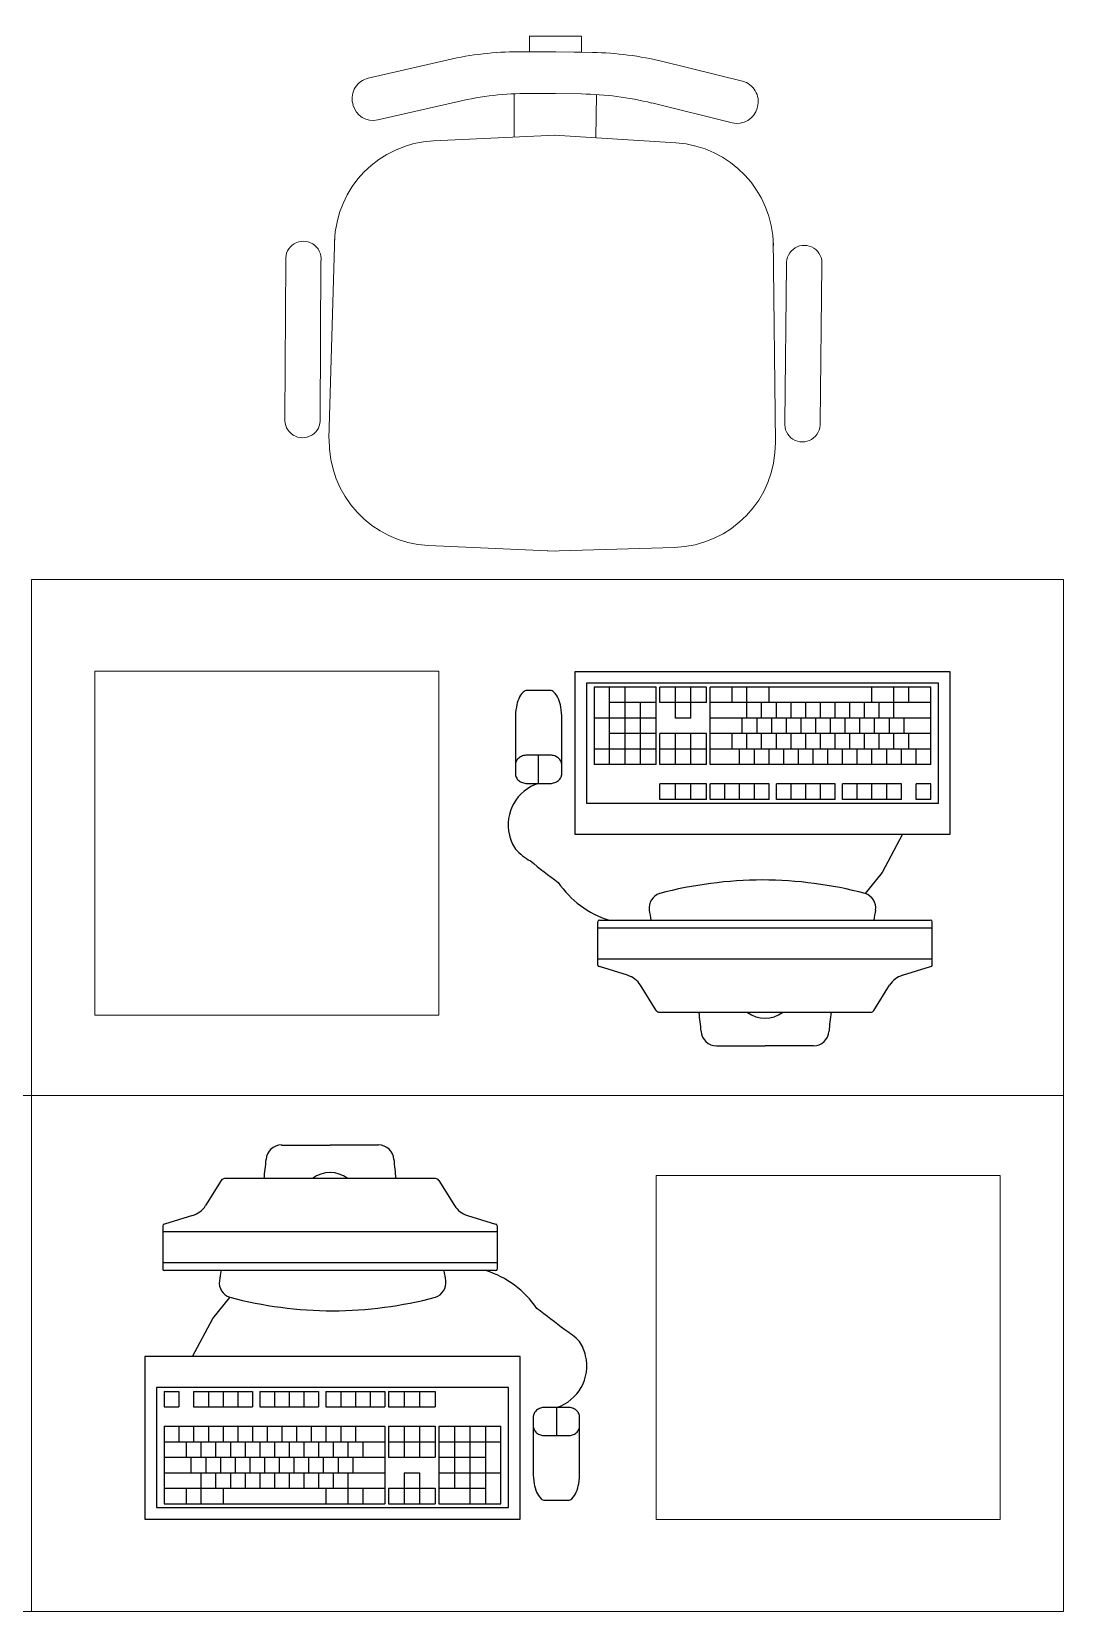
# Model space of a CAD drawing. Header units: millimetres. Extents: x -217779 to 263180, y 55413 to 130161.
# Drawn here: x -72696 to -71496, y 121551 to 123388 of the extents above; entities that cross this region are included whole.
import ezdxf

# ---------------------------------------------------------------- set-up
doc = ezdxf.new("R2010")
doc.units = ezdxf.units.MM
doc.linetypes.add('HIDDEN', pattern=[6, 4, -2])
doc.layers.add('ТХ_мебель передв', color=250, linetype='Continuous', lineweight=13)

# ---------------------------------------------------------------- blocks, each defined once
blk = doc.blocks.new('A$C34cbd993')
at = {"extrusion": (-0.000470829, -6.1078e-05, 1)}
for p, q in [((146264.4, -7975.3, -0.1), (146192.4, -7975.3, -0.1)), ((146192.4, -7975.3, -0.1), (146192.4, -8065.3, -0.1)), ((146322.9, -7975.3, 0), (146268.9, -7975.3, -0.1)), ((146583.9, -7975.3, 0.1), (146327.4, -7975.3, 0)), ((146583.9, -8065.3, 0.1), (146583.9, -7975.3, 0.1)), ((146264.4, -7993.3, -0.1), (146210.4, -7993.3, -0.1)), ((146322.9, -7993.3, 0), (146268.9, -7993.3, -0.1)), ((146583.9, -7993.3, 0.1), (146327.4, -7993.3, 0)), ((146264.4, -8011.3, -0.1), (146192.4, -8011.3, -0.1)), ((146304.9, -8011.3, 0), (146286.9, -8011.3, -0.1)), ((146583.9, -8011.3, 0.1), (146327.4, -8011.3, 0)), ((146264.4, -8029.3, -0.1), (146210.4, -8029.3, -0.1)), ((146322.9, -8029.3, 0), (146268.9, -8029.3, -0.1)), ((146583.9, -8029.3, 0.1), (146327.4, -8029.3, 0)), ((146264.4, -8047.3, -0.1), (146192.4, -8047.3, -0.1)), ((146322.9, -8047.3, 0), (146268.9, -8047.3, -0.1)), ((146583.9, -8047.3, 0.1), (146327.4, -8047.3, 0)), ((146264.4, -8065.3, -0.1), (146192.4, -8065.3, -0.1)), ((146322.9, -8065.3, 0), (146268.9, -8065.3, -0.1)), ((146583.9, -8065.3, 0.1), (146327.4, -8065.3, 0)), ((146583.9, -8105.8, 0.1), (146583.9, -8087.8, 0.1)), ((146196.7, -8298.5, -0.1), (146196.7, -8248.1, -0.1)), ((146198.5, -8246.3, -0.1), (146583.7, -8246.3, 0.1)), ((146585.5, -8298.5, 0.1), (146585.5, -8248.1, 0.1)), ((146196.7, -8255.3, -0.1), (146585.5, -8255.3, 0.1)), ((146196.7, -8291.3, -0.1), (146585.5, -8291.3, 0.1)), ((146231.3, -8310.3, -0.1), (146198.5, -8300.3, -0.1)), ((146550.9, -8310.3, 0.1), (146583.7, -8300.3, 0.1)), ((146264.6, -8351.2, -0.1), (146246.3, -8321.9, -0.1)), ((146517.6, -8351.2, 0), (146535.9, -8321.9, 0)), ((146268.5, -8353.4, -0.1), (146513.7, -8353.4, 0)), ((146334.7, -8392.4, -0.1), (146391.1, -8392.4, 0)), ((146447.5, -8392.4, 0), (146391.1, -8392.4, 0))]:
    blk.add_line(p, q, dxfattribs=at)
at = {"extrusion": (0.000470829, 6.1078e-05, 1)}
for p, q in [((145828.8, -8507.7, 0), (145885.2, -8507.7, 0)), ((145941.6, -8507.7, -0.1), (145885.2, -8507.7, 0)), ((145758.7, -8548.9, 0), (145740.4, -8578.2, 0)), ((146007.8, -8546.7, -0.1), (145762.6, -8546.7, 0)), ((146011.7, -8548.9, -0.1), (146030, -8578.2, -0.1)), ((145725.4, -8589.7, 0.1), (145692.6, -8599.8, 0.1)), ((146045, -8589.7, -0.1), (146077.8, -8599.8, -0.1)), ((145690.8, -8601.6, 0.1), (145690.8, -8652, 0.1)), ((146079.6, -8608.8, -0.1), (145690.8, -8608.8, 0.1)), ((146079.6, -8601.6, -0.1), (146079.6, -8652, -0.1)), ((146079.6, -8644.8, -0.1), (145690.8, -8644.8, 0.1)), ((146077.8, -8653.8, -0.1), (145692.6, -8653.8, 0.1)), ((145692.4, -8794.3, 0.1), (145692.4, -8812.3, 0.1)), ((145692.4, -8834.8, 0.1), (145948.9, -8834.8, 0)), ((145692.4, -8834.8, 0.1), (145692.4, -8924.8, 0.1)), ((145953.4, -8834.8, 0), (146007.4, -8834.8, -0.1)), ((146011.9, -8834.8, -0.1), (146083.9, -8834.8, -0.1)), ((146083.9, -8924.8, -0.1), (146083.9, -8834.8, -0.1)), ((145692.4, -8852.8, 0.1), (145948.9, -8852.8, 0)), ((145953.4, -8852.8, 0), (146007.4, -8852.8, -0.1)), ((146011.9, -8852.8, -0.1), (146083.9, -8852.8, -0.1)), ((145692.4, -8870.8, 0.1), (145948.9, -8870.8, 0)), ((145953.4, -8870.8, 0), (146007.4, -8870.8, -0.1)), ((146011.9, -8870.8, -0.1), (146065.9, -8870.8, -0.1)), ((145692.4, -8888.8, 0.1), (145948.9, -8888.8, 0)), ((145971.4, -8888.8, 0), (145989.4, -8888.8, -0.1)), ((146011.9, -8888.8, -0.1), (146083.9, -8888.8, -0.1)), ((145692.4, -8906.8, 0.1), (145948.9, -8906.8, 0)), ((145953.4, -8906.8, 0), (146007.4, -8906.8, -0.1)), ((146011.9, -8906.8, -0.1), (146065.9, -8906.8, -0.1)), ((145692.4, -8924.8, 0.1), (145948.9, -8924.8, 0)), ((145953.4, -8924.8, 0), (146007.4, -8924.8, -0.1)), ((146011.9, -8924.8, -0.1), (146083.9, -8924.8, -0.1))]:
    blk.add_line(p, q, dxfattribs=at)
at = {"extrusion": (-0.000470829, -6.1078e-05, 1), "elevation": -68.4}
for points in [[(146606.4, -7957.3), (146169.9, -7957.3), (146169.9, -8146.3), (146606.4, -8146.3)], [(146592.9, -7970.8), (146183.4, -7970.8), (146183.4, -8110.3), (146592.9, -8110.3)]]:
    blk.add_lwpolyline(points, close=True, dxfattribs=at)
at = {"extrusion": (-0.000470829, -6.1078e-05, 1), "elevation": -68.5}
blk.add_lwpolyline([(146141.3, -7979.2), (146114.3, -7979.2, 0.19919), (146109.9, -7981, 0.098412), (146104.7, -7988.8, 0.055653), (146101.9, -7998.5, 0.042416), (146100.8, -8011.8), (146100.8, -8075.8, 0.114539), (146101.7, -8080.1, 0.103755), (146104.7, -8083.8, 0.091433), (146109, -8086.3, 0.084292), (146114.3, -8087.2), (146141.3, -8087.2, 0.084292), (146146.5, -8086.3, 0.091433), (146150.8, -8083.8, 0.103755), (146153.8, -8080.1, 0.114539), (146154.8, -8075.8), (146154.8, -8011.8, 0.042416), (146153.6, -7998.5, 0.055653), (146150.8, -7988.8, 0.098412), (146145.6, -7981, 0.19919)], format="xyb", close=True, dxfattribs=at)
at = {"extrusion": (-0.000470829, -6.1078e-05, 1)}
for points, elevation in [([(146210.4, -8065.3), (146210.4, -7975.3)], -68.4), ([(146228.4, -8065.3), (146228.4, -7975.3)], -68.4), ([(146264.4, -8065.3), (146264.4, -7975.3)], -68.4), ([(146268.9, -7993.3), (146268.9, -7975.3)], -68.4), ([(146286.9, -8011.3), (146286.9, -7975.3)], -68.4), ([(146304.9, -8011.3), (146304.9, -7975.3)], -68.4), ([(146322.9, -7993.3), (146322.9, -7975.3)], -68.4), ([(146327.4, -8065.3), (146327.4, -7975.3)], -68.4), ([(146353, -7993.3), (146353, -7975.3)], -68.4), ([(146370.1, -7993.3), (146370.1, -7975.3)], -68.4), ([(146395.8, -7993.3), (146395.8, -7975.3)], -68.4), ([(146515.5, -7993.3), (146515.5, -7975.3)], -68.4), ([(146541.1, -7993.3), (146541.1, -7975.3)], -68.4), ([(146558.2, -7993.3), (146558.2, -7975.3)], -68.4), ([(146246.4, -8065.3), (146246.4, -7993.3)], -68.4), ([(146370.1, -8011.3), (146370.1, -7993.3)], -68.4), ([(146387.2, -8011.3), (146387.2, -7993.3)], -68.4), ([(146404.3, -8011.3), (146404.3, -7993.3)], -68.4), ([(146421.4, -8011.3), (146421.4, -7993.3)], -68.4), ([(146438.5, -8011.3), (146438.5, -7993.3)], -68.4), ([(146455.6, -8011.3), (146455.6, -7993.3)], -68.4), ([(146472.7, -8011.3), (146472.7, -7993.3)], -68.4), ([(146489.8, -8011.3), (146489.8, -7993.3)], -68.4), ([(146506.9, -8011.3), (146506.9, -7993.3)], -68.4), ([(146524, -8011.3), (146524, -7993.3)], -68.4), ([(146541.1, -8011.3), (146541.1, -7993.3)], -68.4), ([(146364.7, -8029.3), (146364.7, -8011.3)], -68.4), ([(146381.8, -8029.3), (146381.8, -8011.3)], -68.4), ([(146398.9, -8029.3), (146398.9, -8011.3)], -68.4), ([(146416, -8029.3), (146416, -8011.3)], -68.4), ([(146433.1, -8029.3), (146433.1, -8011.3)], -68.4), ([(146450.2, -8029.3), (146450.2, -8011.3)], -68.4), ([(146467.3, -8029.3), (146467.3, -8011.3)], -68.4), ([(146484.4, -8029.3), (146484.4, -8011.3)], -68.4), ([(146501.5, -8029.3), (146501.5, -8011.3)], -68.4), ([(146518.6, -8029.3), (146518.6, -8011.3)], -68.4), ([(146535.7, -8029.3), (146535.7, -8011.3)], -68.4), ([(146552.8, -8029.3), (146552.8, -8011.3)], -68.4), ([(146268.9, -8065.3), (146268.9, -8029.3)], -68.4), ([(146286.9, -8065.3), (146286.9, -8029.3)], -68.4), ([(146304.9, -8065.3), (146304.9, -8029.3)], -68.4), ([(146322.9, -8065.3), (146322.9, -8029.3)], -68.4), ([(146353, -8047.3), (146353, -8029.3)], -68.4), ([(146370.1, -8047.3), (146370.1, -8029.3)], -68.4), ([(146387.2, -8047.3), (146387.2, -8029.3)], -68.4), ([(146404.3, -8047.3), (146404.3, -8029.3)], -68.4), ([(146421.4, -8047.3), (146421.4, -8029.3)], -68.4), ([(146438.5, -8047.3), (146438.5, -8029.3)], -68.4), ([(146455.6, -8047.3), (146455.6, -8029.3)], -68.4), ([(146472.7, -8047.3), (146472.7, -8029.3)], -68.4), ([(146489.8, -8047.3), (146489.8, -8029.3)], -68.4), ([(146506.9, -8047.3), (146506.9, -8029.3)], -68.4), ([(146524, -8047.3), (146524, -8029.3)], -68.4), ([(146541.1, -8047.3), (146541.1, -8029.3)], -68.4), ([(146558.2, -8047.3), (146558.2, -8029.3)], -68.4), ([(146127.8, -8087.2), (146127.8, -8054.4)], -68.5), ([(146361.6, -8065.3), (146361.6, -8047.3)], -68.4), ([(146378.7, -8065.3), (146378.7, -8047.3)], -68.4), ([(146395.8, -8065.3), (146395.8, -8047.3)], -68.4), ([(146412.9, -8065.3), (146412.9, -8047.3)], -68.4), ([(146430, -8065.3), (146430, -8047.3)], -68.4), ([(146447.1, -8065.3), (146447.1, -8047.3)], -68.4), ([(146464.2, -8065.3), (146464.2, -8047.3)], -68.4), ([(146481.3, -8065.3), (146481.3, -8047.3)], -68.4), ([(146498.4, -8065.3), (146498.4, -8047.3)], -68.4), ([(146515.5, -8065.3), (146515.5, -8047.3)], -68.4), ([(146532.6, -8065.3), (146532.6, -8047.3)], -68.4), ([(146549.7, -8065.3), (146549.7, -8047.3)], -68.4), ([(146566.8, -8065.3), (146566.8, -8047.3)], -68.4), ([(146322.9, -8087.8), (146268.9, -8087.8)], -68.4), ([(146268.9, -8105.8), (146268.9, -8087.8)], -68.4), ([(146268.9, -8105.8), (146268.9, -8087.8)], -68.4), ([(146286.9, -8105.8), (146286.9, -8087.8)], -68.4), ([(146304.9, -8105.8), (146304.9, -8087.8)], -68.4), ([(146322.9, -8105.8), (146322.9, -8087.8)], -68.4), ([(146395.8, -8087.8), (146327.4, -8087.8)], -68.4), ([(146327.4, -8105.8), (146327.4, -8087.8)], -68.4), ([(146344.5, -8105.8), (146344.5, -8087.8)], -68.4), ([(146361.6, -8105.8), (146361.6, -8087.8)], -68.4), ([(146378.7, -8105.8), (146378.7, -8087.8)], -68.4), ([(146395.8, -8105.8), (146395.8, -8087.8)], -68.4), ([(146472.7, -8087.8), (146404.3, -8087.8)], -68.4), ([(146404.3, -8105.8), (146404.3, -8087.8)], -68.4), ([(146421.4, -8105.8), (146421.4, -8087.8)], -68.4), ([(146438.5, -8105.8), (146438.5, -8087.8)], -68.4), ([(146455.6, -8105.8), (146455.6, -8087.8)], -68.4), ([(146472.7, -8105.8), (146472.7, -8087.8)], -68.4), ([(146549.7, -8087.8), (146481.3, -8087.8)], -68.4), ([(146481.3, -8105.8), (146481.3, -8087.8)], -68.4), ([(146498.4, -8105.8), (146498.4, -8087.8)], -68.4), ([(146515.5, -8105.8), (146515.5, -8087.8)], -68.4), ([(146532.6, -8105.8), (146532.6, -8087.8)], -68.4), ([(146549.7, -8105.8), (146549.7, -8087.8)], -68.4), ([(146583.9, -8087.8), (146566.8, -8087.8)], -68.4), ([(146566.8, -8105.8), (146566.8, -8087.8)], -68.4), ([(146322.9, -8105.8), (146268.9, -8105.8)], -68.4), ([(146395.8, -8105.8), (146327.4, -8105.8)], -68.4), ([(146472.7, -8105.8), (146404.3, -8105.8)], -68.4), ([(146549.7, -8105.8), (146481.3, -8105.8)], -68.4), ([(146583.9, -8105.8), (146566.8, -8105.8)], -68.4), ([(146550.9, -8146.3), (146527.4, -8190.8), (146507.7, -8215.2)], -68.4)]:
    blk.add_lwpolyline(points, dxfattribs=dict(at, elevation=elevation))
for points, elevation in [([(146154.8, -8065.8, 0.114539), (146153.8, -8061.5, 0.103755), (146150.8, -8057.7, 0.091433), (146146.5, -8055.3, 0.084292), (146141.3, -8054.4), (146114.3, -8054.4, 0.084292), (146109, -8055.3, 0.091433), (146104.7, -8057.7, 0.103755), (146101.7, -8061.5, 0.114539), (146100.8, -8065.8, 0.114539)], -68.5), ([(146127.8, -8087.2, 0.397637), (146093.9, -8147.3, 0.110351), (146101.1, -8163.8, 0.08312), (146118.2, -8177.3, 0.014729), (146150.6, -8202.3, 0.170175), (146209.8, -8246.3, -0.037673)], -68.4)]:
    blk.add_lwpolyline(points, format="xyb", dxfattribs=dict(at, elevation=elevation))
at = {"extrusion": (0.000470829, 6.1078e-05, 1), "elevation": 68.1}
for points in [[(146148.5, -8812.9, 0.397637), (146182.4, -8752.8, 0.110351), (146175.2, -8736.3, 0.08312), (146158.1, -8722.8, 0.014729), (146125.7, -8697.8, 0.170175), (146066.5, -8653.8, -0.037673)], [(146121.5, -8834.3, 0.114539), (146122.5, -8838.6, 0.103755), (146125.5, -8842.4, 0.091433), (146129.8, -8844.8, 0.084292), (146135, -8845.7), (146162, -8845.7, 0.084292), (146167.3, -8844.8, 0.091433), (146171.6, -8842.4, 0.103755), (146174.5, -8838.6, 0.114539), (146175.5, -8834.3, 0.114539)]]:
    blk.add_lwpolyline(points, format="xyb", dxfattribs=at)
for points in [[(145725.4, -8753.8), (145748.9, -8709.3), (145768.5, -8684.9)], [(145692.4, -8794.3), (145709.5, -8794.3)], [(145709.5, -8794.3), (145709.5, -8812.3)], [(145726.6, -8794.3), (145795, -8794.3)], [(145726.6, -8794.3), (145726.6, -8812.3)], [(145743.7, -8794.3), (145743.7, -8812.3)], [(145760.8, -8794.3), (145760.8, -8812.3)], [(145777.9, -8794.3), (145777.9, -8812.3)], [(145795, -8794.3), (145795, -8812.3)], [(145803.5, -8794.3), (145871.9, -8794.3)], [(145803.5, -8794.3), (145803.5, -8812.3)], [(145820.6, -8794.3), (145820.6, -8812.3)], [(145837.7, -8794.3), (145837.7, -8812.3)], [(145854.8, -8794.3), (145854.8, -8812.3)], [(145871.9, -8794.3), (145871.9, -8812.3)], [(145880.5, -8794.3), (145948.9, -8794.3)], [(145880.5, -8794.3), (145880.5, -8812.3)], [(145897.6, -8794.3), (145897.6, -8812.3)], [(145914.7, -8794.3), (145914.7, -8812.3)], [(145931.8, -8794.3), (145931.8, -8812.3)], [(145948.9, -8794.3), (145948.9, -8812.3)], [(145953.4, -8794.3), (146007.4, -8794.3)], [(145953.4, -8794.3), (145953.4, -8812.3)], [(145971.4, -8794.3), (145971.4, -8812.3)], [(145989.4, -8794.3), (145989.4, -8812.3)], [(146007.4, -8794.3), (146007.4, -8812.3)], [(146007.4, -8794.3), (146007.4, -8812.3)], [(145692.4, -8812.3), (145709.5, -8812.3)], [(145726.6, -8812.3), (145795, -8812.3)], [(145803.5, -8812.3), (145871.9, -8812.3)], [(145880.5, -8812.3), (145948.9, -8812.3)], [(145953.4, -8812.3), (146007.4, -8812.3)], [(146148.5, -8812.9), (146148.5, -8845.7)], [(145709.5, -8834.8), (145709.5, -8852.8)], [(145726.6, -8834.8), (145726.6, -8852.8)], [(145743.7, -8834.8), (145743.7, -8852.8)], [(145760.8, -8834.8), (145760.8, -8852.8)], [(145777.9, -8834.8), (145777.9, -8852.8)], [(145795, -8834.8), (145795, -8852.8)], [(145812.1, -8834.8), (145812.1, -8852.8)], [(145829.2, -8834.8), (145829.2, -8852.8)], [(145846.3, -8834.8), (145846.3, -8852.8)], [(145863.4, -8834.8), (145863.4, -8852.8)], [(145880.5, -8834.8), (145880.5, -8852.8)], [(145897.6, -8834.8), (145897.6, -8852.8)], [(145914.7, -8834.8), (145914.7, -8852.8)], [(145948.9, -8834.8), (145948.9, -8924.8)], [(145953.4, -8834.8), (145953.4, -8870.8)], [(145971.4, -8834.8), (145971.4, -8870.8)], [(145989.4, -8834.8), (145989.4, -8870.8)], [(146007.4, -8834.8), (146007.4, -8870.8)], [(146011.9, -8834.8), (146011.9, -8924.8)], [(146029.9, -8834.8), (146029.9, -8906.8)], [(146047.9, -8834.8), (146047.9, -8924.8)], [(146065.9, -8834.8), (146065.9, -8924.8)], [(145718, -8852.8), (145718, -8870.8)], [(145735.1, -8852.8), (145735.1, -8870.8)], [(145752.2, -8852.8), (145752.2, -8870.8)], [(145769.3, -8852.8), (145769.3, -8870.8)], [(145786.4, -8852.8), (145786.4, -8870.8)], [(145803.5, -8852.8), (145803.5, -8870.8)], [(145820.6, -8852.8), (145820.6, -8870.8)], [(145837.7, -8852.8), (145837.7, -8870.8)], [(145854.8, -8852.8), (145854.8, -8870.8)], [(145871.9, -8852.8), (145871.9, -8870.8)], [(145889, -8852.8), (145889, -8870.8)], [(145906.1, -8852.8), (145906.1, -8870.8)], [(145923.2, -8852.8), (145923.2, -8870.8)], [(145723.5, -8870.8), (145723.5, -8888.8)], [(145740.6, -8870.8), (145740.6, -8888.8)], [(145757.7, -8870.8), (145757.7, -8888.8)], [(145774.8, -8870.8), (145774.8, -8888.8)], [(145791.9, -8870.8), (145791.9, -8888.8)], [(145809, -8870.8), (145809, -8888.8)], [(145826.1, -8870.8), (145826.1, -8888.8)], [(145843.2, -8870.8), (145843.2, -8888.8)], [(145860.3, -8870.8), (145860.3, -8888.8)], [(145877.4, -8870.8), (145877.4, -8888.8)], [(145894.5, -8870.8), (145894.5, -8888.8)], [(145911.6, -8870.8), (145911.6, -8888.8)], [(145735.1, -8888.8), (145735.1, -8906.8)], [(145752.2, -8888.8), (145752.2, -8906.8)], [(145769.3, -8888.8), (145769.3, -8906.8)], [(145786.4, -8888.8), (145786.4, -8906.8)], [(145803.5, -8888.8), (145803.5, -8906.8)], [(145820.6, -8888.8), (145820.6, -8906.8)], [(145837.7, -8888.8), (145837.7, -8906.8)], [(145854.8, -8888.8), (145854.8, -8906.8)], [(145871.9, -8888.8), (145871.9, -8906.8)], [(145889, -8888.8), (145889, -8906.8)], [(145906.1, -8888.8), (145906.1, -8906.8)], [(145971.4, -8888.8), (145971.4, -8924.8)], [(145989.4, -8888.8), (145989.4, -8924.8)], [(145718, -8906.8), (145718, -8924.8)], [(145735.1, -8906.8), (145735.1, -8924.8)], [(145760.8, -8906.8), (145760.8, -8924.8)], [(145880.5, -8906.8), (145880.5, -8924.8)], [(145906.1, -8906.8), (145906.1, -8924.8)], [(145923.2, -8906.8), (145923.2, -8924.8)], [(145953.4, -8906.8), (145953.4, -8924.8)], [(146007.4, -8906.8), (146007.4, -8924.8)]]:
    blk.add_lwpolyline(points, dxfattribs=at)
for points in [[(145669.9, -8942.8), (146106.4, -8942.8), (146106.4, -8753.8), (145669.9, -8753.8)], [(145683.4, -8929.3), (146092.9, -8929.3), (146092.9, -8789.8), (145683.4, -8789.8)]]:
    blk.add_lwpolyline(points, close=True, dxfattribs=at)
blk.add_lwpolyline([(146135, -8920.9), (146162, -8920.9, 0.19919), (146166.4, -8919.1, 0.098412), (146171.6, -8911.3, 0.055653), (146174.4, -8901.6, 0.042416), (146175.5, -8888.2), (146175.5, -8824.3, 0.114539), (146174.5, -8820, 0.103755), (146171.6, -8816.2, 0.091433), (146167.3, -8813.8, 0.084292), (146162, -8812.9), (146135, -8812.9, 0.084292), (146129.8, -8813.8, 0.091433), (146125.5, -8816.2, 0.103755), (146122.5, -8820, 0.114539), (146121.5, -8824.3), (146121.5, -8888.2, 0.042416), (146122.7, -8901.6, 0.055653), (146125.5, -8911.3, 0.098412), (146130.6, -8919.1, 0.19919)], format="xyb", close=True, dxfattribs=at)
at = {"extrusion": (-0.000470829, -6.1078e-05, 1)}
for centre, radius, start, end in [((146390.1, -8676.9, -68.4), 477.4, 90.23, 104.7443), ((146386.2, -8676.9, -68.4), 477.4, 75.2557, 89.77), ((146274.3, -8232.3, -68.4), 18, 108.8033, 187.176), ((146501.9, -8232.3, -68.4), 18, 352.824, 71.1967), ((146198.5, -8248.1, -68.4), 1.8, 90, 180), ((146419.5, -8214, -68.4), 164.3, 187.176, 191.3437), ((146356.8, -8214, -68.4), 164.3, 348.6563, 352.824), ((146583.7, -8248.1, -68.4), 1.8, 0, 90), ((146198.5, -8298.5, -68.4), 1.8, 180, 270), ((146583.7, -8298.5, -68.4), 1.8, 270, 0), ((146223.4, -8336.2, -68.4), 27, 31.9676, 72.9946), ((146558.8, -8336.2, -68.4), 27, 107.0054, 148.0324), ((146268.5, -8348.9, -68.4), 4.5, 210.479, 270), ((146060.9, -8391.7, -68.4), 256.3, 3.6304, 8.5995), ((146391.1, -8326.6, -68.4), 33.8, 232.618, 307.382), ((146721.3, -8391.7, -68.4), 256.3, 171.4005, 176.3696), ((146513.7, -8348.9, -68.4), 4.5, 270, 329.521), ((146334.7, -8374.4, -68.4), 18, 183.6304, 270), ((146447.5, -8374.4, -68.4), 18, 270, 356.3696)]:
    blk.add_arc(centre, radius, start, end, dxfattribs=at)
at = {"extrusion": (0.000470829, 6.1078e-05, 1)}
for centre, radius, start, end in [((145828.8, -8525.7, 68.1), 18, 90, 176.3696), ((145941.5, -8525.7, 68.1), 18, 3.6304, 90), ((145555, -8508.4, 68.1), 256.3, 351.4005, 356.3696), ((145885.2, -8573.5, 68.1), 33.8, 52.618, 127.382), ((146215.3, -8508.4, 68.1), 256.3, 183.6304, 188.5995), ((145762.6, -8551.2, 68.1), 4.5, 90, 149.521), ((146007.8, -8551.2, 68.1), 4.5, 30.479, 90), ((145717.5, -8563.9, 68.1), 27, 287.0054, 328.0324), ((146052.9, -8563.9, 68.1), 27, 211.9676, 252.9946), ((145692.6, -8601.6, 68.1), 1.8, 90, 180), ((146077.8, -8601.6, 68.1), 1.8, 0, 90), ((145692.6, -8652, 68.1), 1.8, 180, 270), ((146077.8, -8652, 68.1), 1.8, 270, 0), ((145774.4, -8667.8, 68.1), 18, 172.824, 251.1967), ((145919.5, -8686.1, 68.1), 164.3, 168.6563, 172.824), ((146001.9, -8667.8, 68.1), 18, 288.8033, 7.176), ((145856.8, -8686.1, 68.1), 164.3, 7.176, 11.3437), ((145890.1, -8223.1, 68.1), 477.4, 255.2557, 269.77), ((145886.2, -8223.1, 68.1), 477.4, 270.23, 284.7443)]:
    blk.add_arc(centre, radius, start, end, dxfattribs=at)
blk = doc.blocks.new('стол с тумбой 1200х600')
blk.add_lwpolyline([(-19012.2, 19801.1), (-19012.2, 21001.1), (-19612.2, 21001.1), (-19612.2, 19801.1)], close=True)
at = {"linetype": 'HIDDEN', "ltscale": 0.1}
blk.add_lwpolyline([(-19505.4, 19874.7), (-19105.4, 19874.7), (-19105.4, 20274.7), (-19505.4, 20274.7)], close=True, dxfattribs=at)
blk = doc.blocks.new('М-60')
at = {"extrusion": (-6.19742e-05, 0.000470712, 1)}
for p, q in [((7035415.4, 1186627.5, -0.2), (7035231.8, 1186626.6, -0.2)), ((7035232, 1186585.7, -0.1), (7035415.6, 1186586.5, -0.1)), ((7035202.1, 1186569.5, -0.1), (7035439, 1186576.2, -0.1)), ((7035049.2, 1186548.9, -0.1), (7035050.6, 1186548.5, -0.1)), ((7034998.3, 1186437.9, -0.1), (7035019.7, 1186530.9, -0.1)), ((7035068.3, 1186519.6, -0.1), (7035046.7, 1186425.8, -0.1)), ((7035563.1, 1186460.5, -0.1), (7035569.8, 1186312.9, 0)), ((7035085.8, 1186312.9, 0), (7035092.5, 1186454.7, -0.1)), ((7034989, 1186312.9, 0), (7034989, 1186356.2, -0.1)), ((7035037.8, 1186361.3, -0.1), (7035088.1, 1186361.3, -0.1)), ((7034971.3, 1186282.6, 0), (7034970.4, 1186343.1, -0.1)), ((7034989, 1186343.1, -0.1), (7034970.8, 1186343.1, -0.1)), ((7034970.8, 1186343.1, -0.1), (7034970.8, 1186282.6, 0)), ((7034989, 1186312.9, 0), (7034989, 1186343.1, -0.1)), ((7035037.4, 1186344.1, 0), (7035037.4, 1186312.9, 0)), ((7034989, 1186313.2, 0), (7034989.4, 1186282.9, 0)), ((7034989, 1186313.2, 0), (7034989.6, 1186269.8, 0)), ((7035037.8, 1186282.6, 0), (7035037.4, 1186313.9, 0)), ((7035085.7, 1186314.6, 0), (7035094.7, 1186172.9, 0)), ((7035565.2, 1186174.3, 0.1), (7035569.7, 1186322, 0)), ((7034989.4, 1186282.9, 0), (7034971.3, 1186282.6, 0)), ((7035038.5, 1186265.5, 0), (7035088.8, 1186266.3, 0)), ((7035071.5, 1186107.6, 0.1), (7035048.4, 1186201.2, 0)), ((7035000.2, 1186188.3, 0), (7035023, 1186095.7, 0.1)), ((7035052.8, 1186078.1, 0.1), (7035054.2, 1186078.5, 0.1)), ((7035206, 1186059.9, 0.1), (7035442.9, 1186056.7, 0.1)), ((7035236.1, 1186044.1, 0.1), (7035419.7, 1186046, 0.1)), ((7035420.2, 1186005.1, 0.1), (7035236.6, 1186003.1, 0.1))]:
    blk.add_line(p, q, dxfattribs=at)
for centre, start, end in [((7035230, 1186606.2, 122.4), 84.9987, 275.5247), ((7035417.4, 1186607.1, 122.4), 264.9987, 95.5247), ((7035234.4, 1186023.7, 122.4), 85.3479, 275.874), ((7035421.8, 1186025.7, 122.4), 265.3479, 95.874)]:
    blk.add_arc(centre, 20.6, start, end, dxfattribs=at)
at = {"extrusion": (6.19742e-05, -0.000470712, -1)}
for centre, major_axis, start_param, end_param in [((7035213.4, 1186449, -0.1), (77.8, 92.6, 0), 4.061153, 5.558057), ((7035442.2, 1186455, -0.1), (77.8, 92.6, 0), -0.725128, 0.826554), ((7035043.3, 1186525.4, -0.1), (15.6, 18.5, 0), 4.240369, 5.829345), ((7035044.7, 1186525.1, -0.1), (15.6, 18.5, 0), -0.45384, 1.098777), ((7035352, 1186356.2, 0), (-277.9, 233.5, -0.1), 5.584367, 5.811166), ((7035400.4, 1186344.1, 0), (233.5, 277.9, -0.1), 4.01357, 4.240369)]:
    blk.add_ellipse(centre, major_axis=major_axis, ratio=1, start_param=start_param, end_param=end_param, dxfattribs=at)
at = {"extrusion": (-6.19742e-05, 0.000470712, 1)}
for centre, major_axis, start_param, end_param in [((7035400.8, 1186288.2, 0), (237.7, -274.3, 0.1), 4.01357, 4.240369), ((7035352.6, 1186275.3, 0), (-274.3, -237.7, 0.1), 5.584367, 5.811166), ((7035215.4, 1186180.5, 0), (79.2, -91.4, 0), 4.061153, 5.558057), ((7035444.3, 1186178, 0.1), (79.2, -91.4, 0), -0.725128, 0.826554), ((7035048, 1186101.8, 0.1), (15.8, -18.3, 0), -0.45384, 1.098777), ((7035046.5, 1186101.5, 0.1), (15.8, -18.3, 0), 4.240369, 5.829345)]:
    blk.add_ellipse(centre, major_axis=major_axis, ratio=1, start_param=start_param, end_param=end_param, dxfattribs=at)

msp = doc.modelspace()

# ---------------------------------------------------------------- block references
msp.add_blockref('A$C34cbd993', (-218233.9, 130600.7))
at = {"layer": 'ТХ_мебель передв'}
for name, p, rotation in [('М-60', (-1146365.3, 7176330.5, 0), 269.0887326624886), ('стол с тумбой 1200х600', (-92496.9, 103138.5), 270), ('стол с тумбой 1200х600', (-92496.9, 103138.5), 270), ('стол с тумбой 1200х600', (-52894.6, 141162.8), 89.99999999999999), ('стол с тумбой 1200х600', (-52894.6, 141162.8), 89.99999999999999), ('стол с тумбой 1200х600', (-51694.6, 141162.8), 89.99999999999999), ('стол с тумбой 1200х600', (-51694.6, 141162.8), 89.99999999999999)]:
    msp.add_blockref(name, p, dxfattribs=dict(at, rotation=rotation))

doc.saveas('drawing.dxf')
